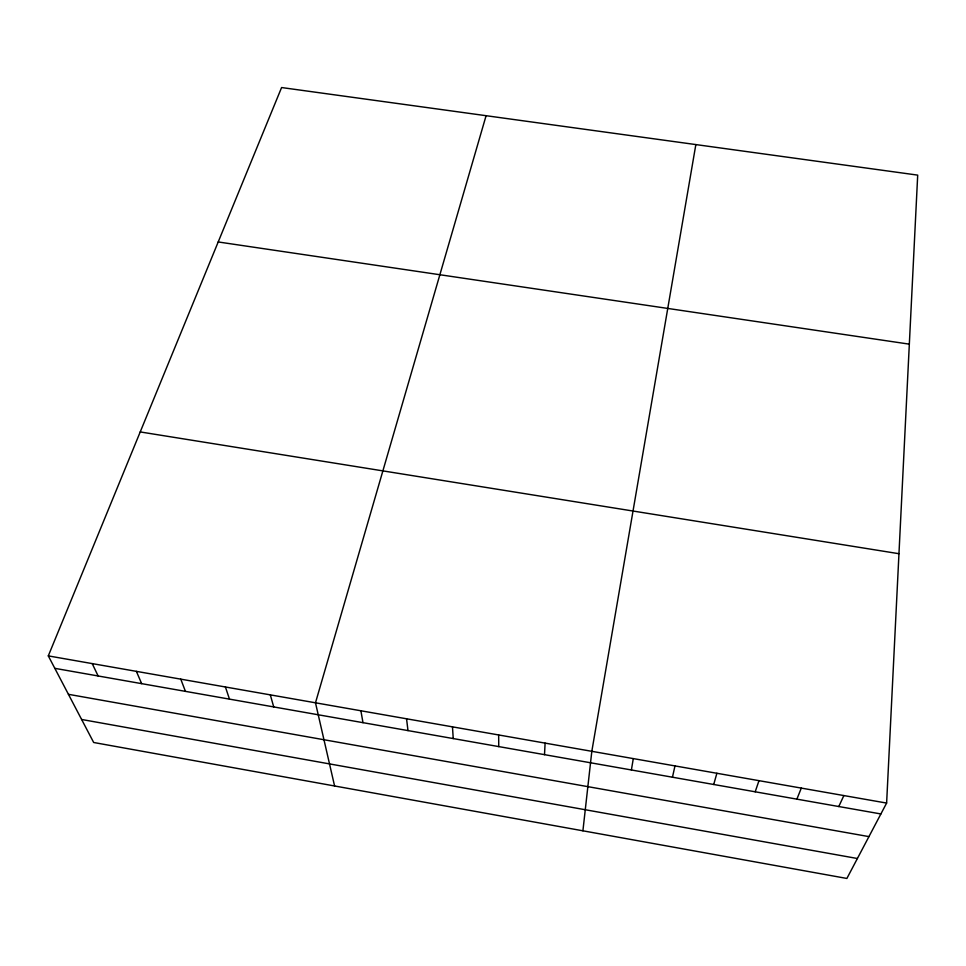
<?xml version="1.0" encoding="UTF-8"?>
<svg xmlns="http://www.w3.org/2000/svg" width="966" height="966" viewBox="0 0 966 966"><rect width="100%" height="100%" fill="white"/><g stroke="black" fill="none" stroke-linecap="round" stroke-linejoin="round"><path stroke-width="1.45" d="M886.619 803.072L917.7 175.124L281.589 87.544L48.3 655.89L93.678 742.492L846.88 878.456L886.619 803.072L48.3 655.89M544.51 754.663L545.102 743.12M582.909 830.808L591.82 751.319L695.846 144.574M631.39 769.974L633.298 758.6M672.457 777.219L674.98 765.917M713.717 784.489L716.881 773.271M486.091 115.691L315.484 702.801L334.586 785.986M755.195 791.794L758.986 780.673M796.878 799.148L801.309 788.099M838.778 806.538L843.861 795.573M218.207 241.959L909.332 344.15M140.227 431.935L898.96 553.711M54.82 668.339L880.883 813.952M68.429 694.312L868.941 836.616M81.615 719.477L857.397 858.508M92.217 663.606L98.121 675.971M136.375 671.358L141.664 683.65M180.775 679.158L185.436 691.366M225.428 686.995L229.461 699.118M270.323 694.88L273.716 706.931M360.886 710.771L362.987 722.665M406.553 718.789L407.99 730.598M452.474 726.855L453.235 738.567M498.661 734.969L498.746 746.597"/></g></svg>
